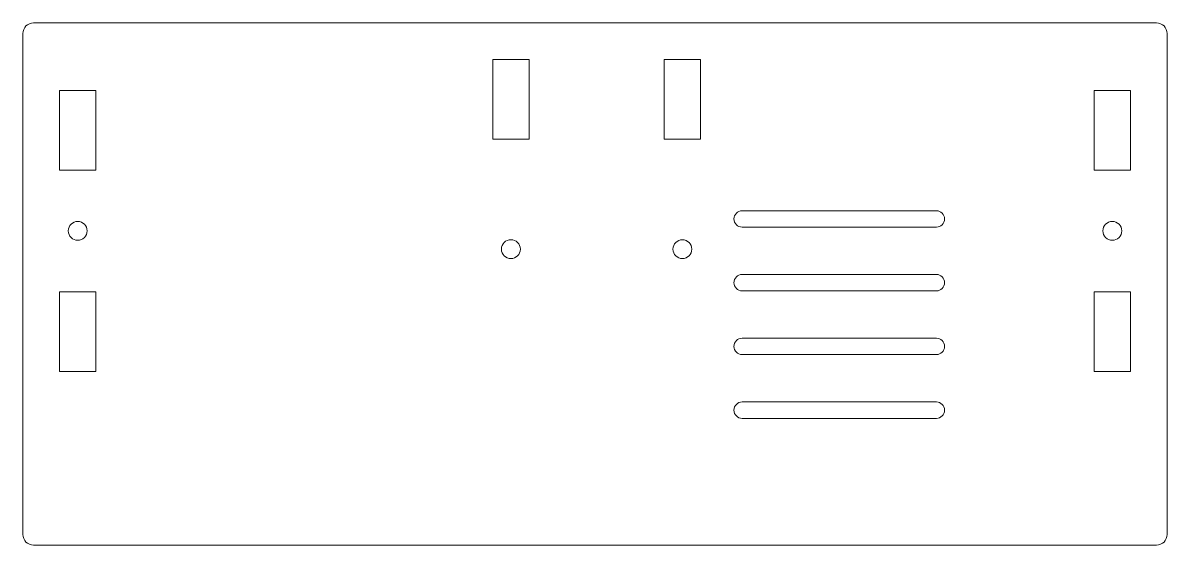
# Model space of a CAD drawing. Header units: millimetres. Extents: x 0 to 215, y 0 to 98.
import ezdxf

# ---------------------------------------------------------------- set-up
doc = ezdxf.new("R2010")
doc.units = ezdxf.units.MM

msp = doc.modelspace()

# ---------------------------------------------------------------- linework, layer by layer
at = {"color": 7, "linetype": 'Continuous', "lineweight": 15}
for p, q in [((213.28, 98.3), (2, 98.3)), ((0, 96.3), (0, 2)), ((215.28, 2), (215.28, 96.3)), ((95.25, 91.42), (88.39, 91.42)), ((88.39, 91.42), (88.39, 76.42)), ((95.25, 76.42), (95.25, 91.42)), ((127.51, 91.42), (120.65, 91.42)), ((120.65, 91.42), (120.65, 76.42)), ((127.51, 76.42), (127.51, 91.42)), ((13.74, 85.6), (6.88, 85.6)), ((6.88, 85.6), (6.88, 70.6)), ((13.74, 70.6), (13.74, 85.6)), ((208.4, 85.6), (201.54, 85.6)), ((201.54, 85.6), (201.54, 70.6)), ((208.4, 70.6), (208.4, 85.6)), ((88.39, 76.42), (95.25, 76.42)), ((120.65, 76.42), (127.51, 76.42)), ((6.88, 70.6), (13.74, 70.6)), ((201.54, 70.6), (208.4, 70.6)), ((171.87, 62.94), (135.32, 62.94)), ((135.32, 59.86), (171.87, 59.86)), ((171.87, 50.94), (135.32, 50.94)), ((13.74, 47.7), (6.88, 47.7)), ((6.88, 47.7), (6.88, 32.7)), ((13.74, 32.7), (13.74, 47.7)), ((135.32, 47.86), (171.87, 47.86)), ((208.4, 47.7), (201.54, 47.7)), ((201.54, 47.7), (201.54, 32.7)), ((208.4, 32.7), (208.4, 47.7)), ((171.87, 38.94), (135.32, 38.94)), ((135.32, 35.86), (171.87, 35.86)), ((6.88, 32.7), (13.74, 32.7)), ((201.54, 32.7), (208.4, 32.7)), ((171.87, 26.94), (135.32, 26.94)), ((135.32, 23.86), (171.87, 23.86)), ((2, 0), (213.28, 0))]:
    msp.add_line(p, q, dxfattribs=at)
for centre, radius in [((10.31, 59.15), 1.77), ((204.97, 59.15), 1.78), ((91.82, 55.71), 1.78), ((124.08, 55.71), 1.77)]:
    msp.add_circle(centre, radius, dxfattribs=at)
for centre, radius, start, end in [((2, 96.3), 2, 90, 180), ((213.28, 96.3), 2, 0, 90), ((135.32, 61.4), 1.54, 90, 270), ((171.87, 61.4), 1.54, 270, 90), ((135.32, 49.4), 1.54, 90, 270), ((171.87, 49.4), 1.54, 270, 90), ((135.32, 37.4), 1.54, 90, 270), ((171.87, 37.4), 1.54, 270, 90), ((135.32, 25.4), 1.54, 90, 270), ((171.87, 25.4), 1.54, 270, 90), ((2, 2), 2, 180, 270), ((213.28, 2), 2, 270, 0)]:
    msp.add_arc(centre, radius, start, end, dxfattribs=at)

doc.saveas('drawing.dxf')
